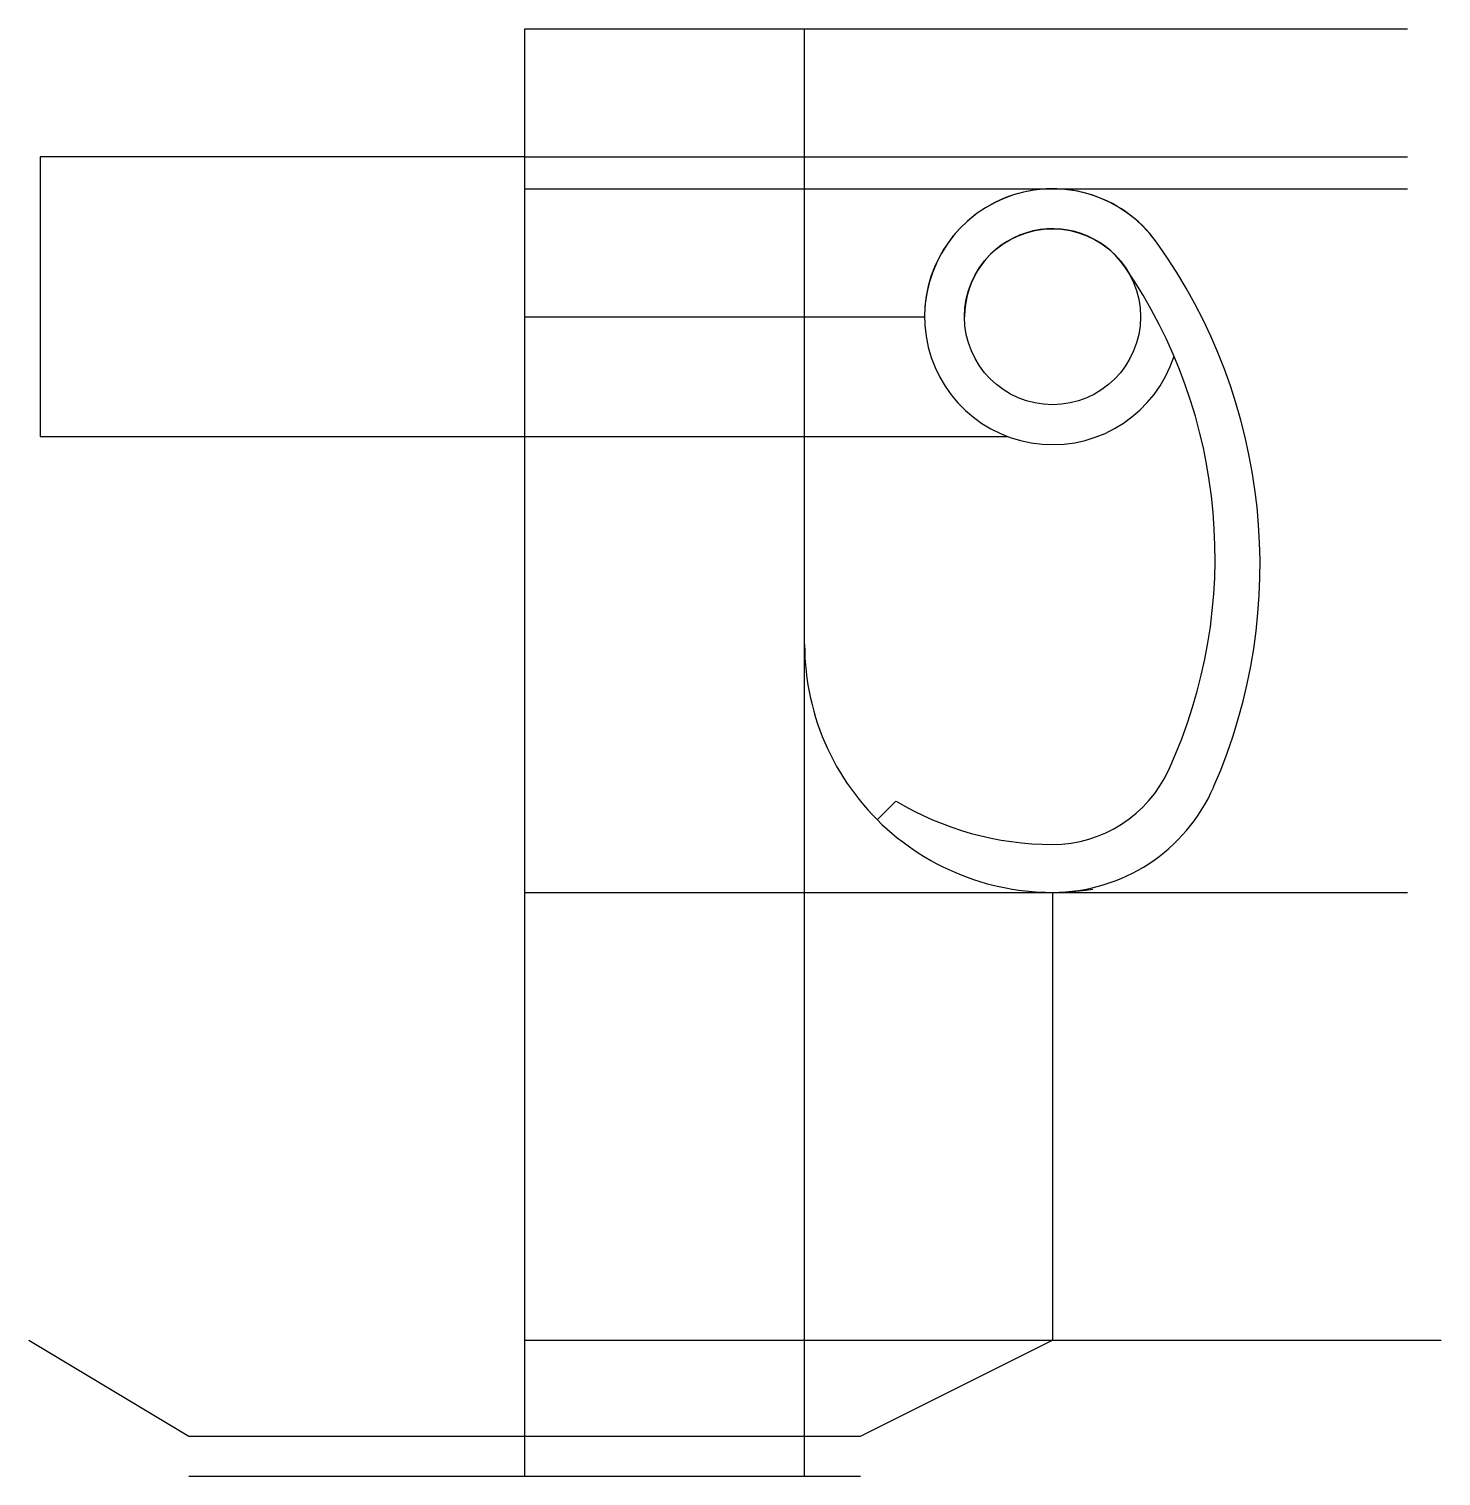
# Model space of a CAD drawing. Header units: millimetres. Extents: x 98 to 230, y 105 to 241.
import ezdxf

# ---------------------------------------------------------------- set-up
doc = ezdxf.new("R2010")
doc.units = ezdxf.units.MM

msp = doc.modelspace()

# ---------------------------------------------------------------- linework, layer by layer
for p, q in [((144.5, 105.01), (144.5, 240.76)), ((144.5, 240.76), (227.31, 240.76)), ((170.75, 105.01), (170.75, 240.76)), ((144.5, 228.76), (99.04, 228.76)), ((99.04, 228.76), (99.04, 202.51)), ((144.5, 228.76), (227.31, 228.76)), ((144.5, 225.76), (227.31, 225.76)), ((144.5, 213.76), (182, 213.76)), ((99.04, 202.51), (189.82, 202.51)), ((179.32, 168.33), (177.56, 166.57)), ((144.5, 159.76), (227.31, 159.76)), ((194, 159.76), (194, 117.76)), ((98, 117.76), (113, 108.76)), ((144.5, 117.76), (230.44, 117.76)), ((176, 108.76), (194, 117.76)), ((113, 108.76), (176, 108.76)), ((113, 105.01), (176, 105.01))]:
    msp.add_line(p, q)
msp.add_circle((194, 213.76), 8.25)
for centre, radius, start, end in [((194, 213.76), 12, 35.5913, 180), ((194, 213.76), 12, 35.5913, 341.9779), ((194, 213.76), 8.25, 34.54, 180), ((161.47, 190.48), 52, 336.3866, 35.5913), ((161.25, 191.22), 48, 335.4413, 34.54), ((194, 183.01), 23.25, 180, 279.338), ((194, 176.26), 12, 270, 335.4413), ((194, 176.26), 16.5, 270, 336.3866), ((194, 192.76), 28.5, 238.999, 270)]:
    msp.add_arc(centre, radius, start, end)

doc.saveas('drawing.dxf')
